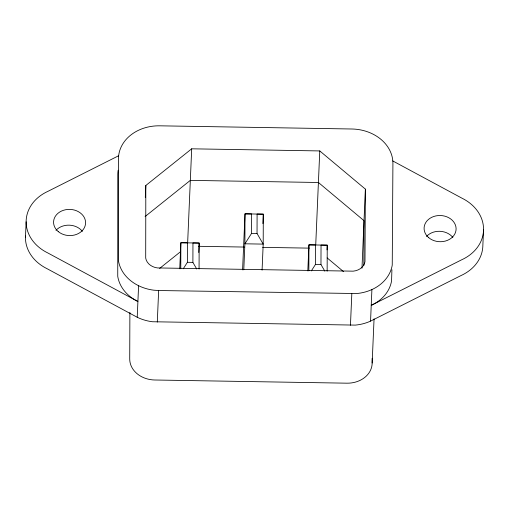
<?xml version="1.0" encoding="UTF-8"?>
<svg xmlns="http://www.w3.org/2000/svg" width="509" height="509" viewBox="0 0 509 509"><rect width="100%" height="100%" fill="white"/><g stroke="black" fill="none" stroke-linecap="round" stroke-linejoin="round"><path stroke-width="0.76" d="M129.884 312.418L129.725 358.998A25.164 20.583 2.5 0 0 154.812 380L346.928 383.182A25.164 20.583 2.5 0 0 372.155 363.006L374.058 318.825M145.816 185.492L145.701 258.082A13.705 11.211 2.5 0 0 157.459 267.931L353.157 271.163A13.705 11.211 2.5 0 0 364.978 261.709L365.379 189.119L319.767 150.931L191.689 148.813L145.816 185.492L145.307 197.327M180.771 268.752L180.86 242.748L187.471 242.831L187.401 262.3L183.246 268.797M196.741 269.019L192.892 262.389L192.962 242.927L199.159 243.047L199.064 269.057M243.779 269.84L244.899 243.805L251.548 233.408L251.618 213.945L245.007 213.856L242.596 269.878M262.892 223.629L263.299 214.162L245.007 213.856L244.899 243.805L263.198 244.11L257.039 233.504L257.102 214.034L263.299 214.162L263.198 244.11L262.078 270.145M308.848 270.871L308.938 244.867L315.548 244.95L315.485 264.419L311.33 270.915M324.818 271.138L320.969 264.508L321.039 245.039L327.236 245.166L327.147 271.176M363.865 265.533L364.018 220.683L318.411 182.489L190.334 180.371L145.078 216.554M372.155 363.006L372.174 358.266M391.917 269.757L391.561 280.879A41.216 33.709 2.5 0 1 371.226 305.343L461.714 259.768A43.469 35.554 2.5 0 0 461.93 198.173L392.725 160.92M25.45 237.544L26.131 221.765M483.55 229.33L482.869 245.109A43.469 35.554 2.5 0 1 461.039 275.547L370.552 321.122A41.216 33.709 2.5 0 1 355.314 325.105L152.439 321.745A41.216 33.709 2.5 0 1 137.226 317.266L138.588 285.708M157.294 322.089L158.649 290.524L153.794 290.187A41.216 33.709 2.5 0 1 118.425 260.57L118.457 158.833A41.178 33.683 2.5 0 1 159.743 125.818L351.865 129A41.178 33.683 2.5 0 1 392.916 163.37L392.242 265.1A41.216 33.709 2.5 0 1 356.669 293.54L158.649 290.524M179.741 268.784L180.86 242.748L199.159 243.047L198.752 252.515M187.643 242.952L191.689 148.813M307.818 270.903L308.938 244.867L327.236 245.166L327.032 249.9M315.72 245.071L319.767 150.931M350.459 325.283L351.814 293.725M361.982 268.211L365.379 189.119M370.552 321.122L371.907 289.564M159.61 268.428L180.689 251.573M118.667 155.735L47.961 191.327A43.469 35.554 2.5 0 0 47.751 252.922L137.907 301.487A41.216 33.709 2.5 0 1 117.744 276.349L117.783 174.612A41.178 33.683 2.5 0 1 118.152 170.222M251.548 233.408L257.039 233.504M198.574 246.305L244.428 247.062M262.612 247.361L309.262 248.131M187.401 262.3L192.892 262.389M315.485 264.419L320.969 264.508M137.226 317.266L47.07 268.701A43.469 35.554 2.5 0 1 25.495 236.004M327.141 257.91L343.562 271.66M426.491 236.475A16.014 13.1 2.5 0 1 452.87 237.48M55.977 230.348A16.014 13.1 2.5 0 1 82.363 231.353M58.23 231.563A16.014 13.1 2.5 0 0 85.035 226.13A16.014 13.1 2.5 0 0 65.483 209.759A16.014 13.1 2.5 0 0 58.23 231.563M428.743 237.69A16.014 13.1 2.5 0 0 455.549 232.257A16.014 13.1 2.5 0 0 435.997 215.886A16.014 13.1 2.5 0 0 428.743 237.69"/></g></svg>
